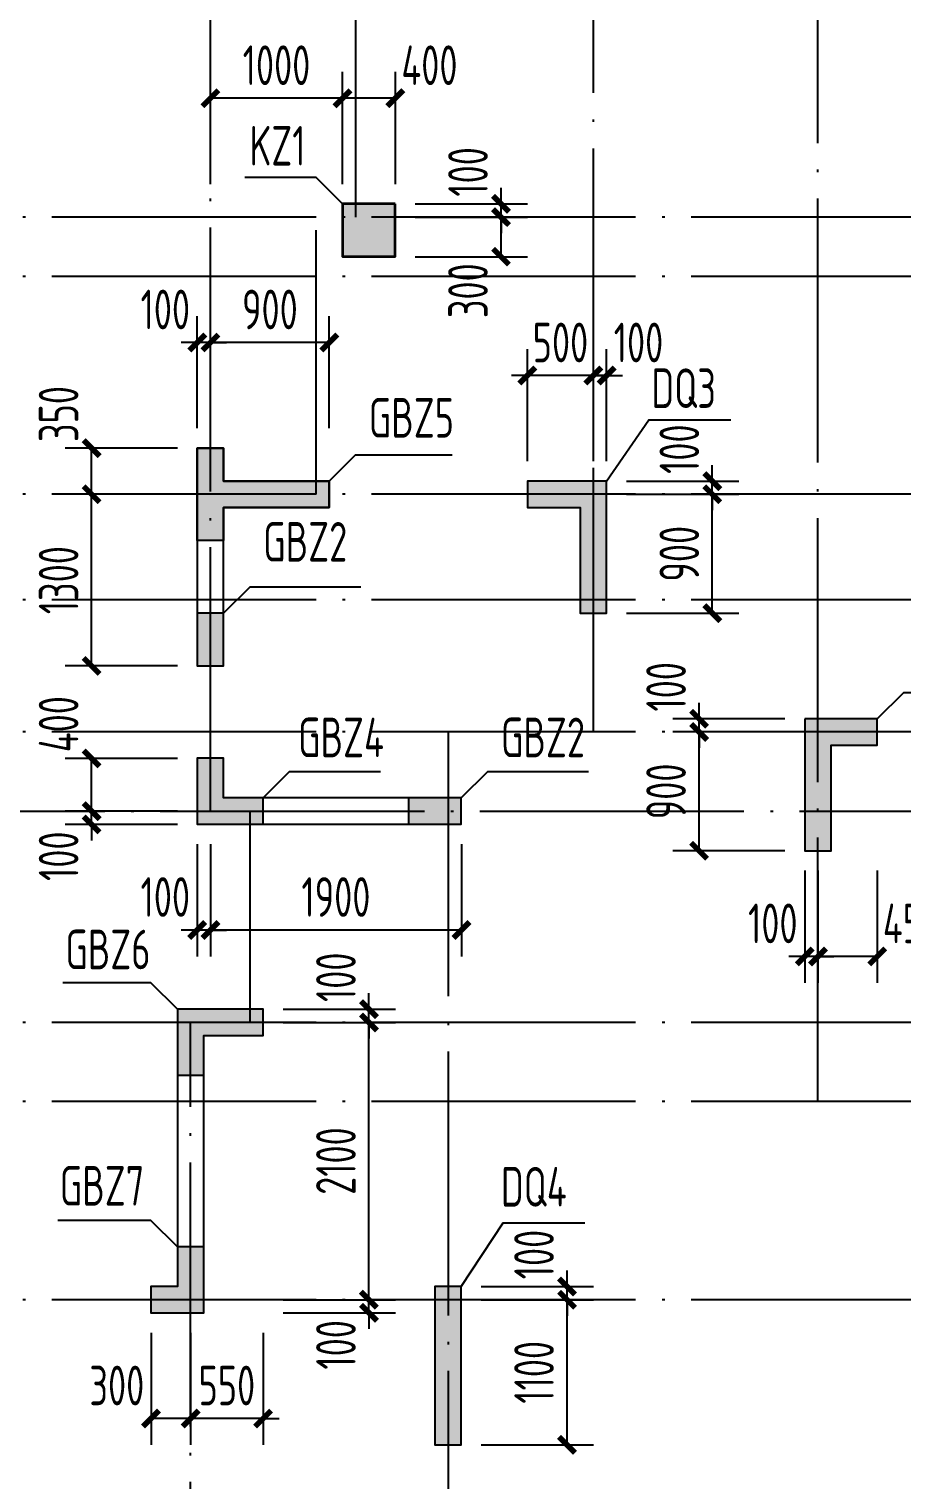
# Model space of a CAD drawing. Extents: x -1712635 to -854203, y -534641 to -21985.
# Drawn here: x -1348701 to -1342091, y -154168 to -143178 of the extents above; entities that cross this region are included whole.
import ezdxf
from ezdxf.enums import TextEntityAlignment as Align

# ---------------------------------------------------------------- set-up
doc = ezdxf.new("R2010")
doc.units = 0
doc.header["$LTSCALE"] = 1000
doc.linetypes.add('DOTE', pattern=[2.42, 2, -0.2, 0.02, -0.2])
doc.layers.get('0').update_dxf_attribs({"linetype": 'CONTINUOUS'})
doc.layers.get('Defpoints').update_dxf_attribs({"linetype": 'CONTINUOUS'})
for name, color, linetype in [('A-DOTE', 10, 'DOTE'), ('COLU_DE_TEXT', 7, 'CONTINUOUS'), ('LABEL', 1, 'CONTINUOUS'), ('S-Q墙实线', 6, 'CONTINUOUS'), ('S-Q墙标注', 3, 'CONTINUOUS'), ('S-X详图填充', 252, 'CONTINUOUS'), ('S-X详图实线', 4, 'CONTINUOUS'), ('S-Z柱实线', 6, 'CONTINUOUS'), ('S-Z柱编号', 6, 'CONTINUOUS')]:
    doc.layers.add(name, color=color, linetype=linetype)
doc.styles.add('TSSD_REIN', font='tssdeng.shx', dxfattribs={"width": 0.7, "height": 300, "bigfont": 'tssdchn.shx'})
doc.styles.add('结构文字', font='zstxt.shx', dxfattribs={"width": 0.7, "bigfont": 'zshz.shx'})
doc.dimstyles.new('STRUCK', dxfattribs={"dimtxt": 400, "dimasz": 121, "dimexe": 200, "dimexo": 150, "dimgap": 115, "dimtad": 1, "dimdec": 0, "dimdsep": 46, "dimtxsty": '结构文字', "dimblk": 'ARCHTICK', "dimcen": 400, "dimclrd": 3, "dimclre": 3, "dimclrt": 7, "dimadec": 0, "dimazin": 0, "dimtfac": 1, "dimtdec": 0, "dimtix": 1, "dimtmove": 2, "dimatfit": 3, "dimldrblk": '_DIMX', "dimfxl": 0, "dimtolj": 1, "dimtzin": 0, "dimarcsym": 0})

# ---------------------------------------------------------------- blocks, each defined once
blk = doc.blocks.new('20210726.16350016')
at = {"layer": 'A-DOTE'}
for p, q in [((18500, 13100.3), (18500, 21100)), ((19600, 17600), (19600, 21100)), ((21400, 13700), (21400, 21100)), ((23100, 10900), (23100, 21100)), ((55600, 17600), (3600, 17600)), ((19300, 15500), (19300, 17600)), ((55600, 17150), (3600, 17150)), ((55600, 15500), (3600, 15500)), ((55600, 14700), (3600, 14700)), ((55600, 13700), (3600, 13700)), ((20299.8, 13700), (20300, 3600)), ((3600, 13100.3), (55600, 13100.3)), ((18800, 11500), (18800, 13100)), ((55600, 11500), (3600, 11500)), ((18350, 3600), (18350, 11500)), ((55600, 10900), (3600, 10900)), ((55600, 9400), (3600, 9400))]:
    blk.add_line(p, q, dxfattribs=at)
blk = doc.blocks.new('_ArchTick')
at = {"color": 0, "const_width": 0.35}
blk.add_lwpolyline([(-0.5, -0.5), (0.5, 0.5)], dxfattribs=at)
blk = doc.blocks.new('*D1999')
at = {"layer": 'Defpoints', "color": 0}
for p in [(-1345427, -152802), (-1344627, -152802), (-1345427, -153902)]:
    blk.add_point(p, dxfattribs=at)
at = {"layer": 'S-Q墙标注', "color": 3, "lineweight": -2}
for p, q in [((-1345277, -152802), (-1344427, -152802)), ((-1344627, -153902), (-1344627, -152802)), ((-1345277, -153902), (-1344427, -153902))]:
    blk.add_line(p, q, dxfattribs=at)
at = {"layer": 'S-Q墙标注', "color": 3, "lineweight": -2, "xscale": 121, "yscale": 121, "zscale": 121}
for p, rotation in [((-1344627, -152802), 90), ((-1344627, -153902), 270)]:
    blk.add_blockref('_ArchTick', p, dxfattribs=dict(at, rotation=rotation))
at = {"layer": 'S-Q墙标注', "color": 7, "insert": (-1344877, -153352), "char_height": 300, "attachment_point": 5, "rotation": 90, "style": 'TSSD_REIN'}
blk.add_mtext('\\A1;1100', dxfattribs=at)
blk = doc.blocks.new('_DIMX')
blk.add_line((-150, 0), (150, 0))
at = {"const_width": 50}
blk.add_lwpolyline([(-70, -70), (70, 70)], dxfattribs=at)
blk = doc.blocks.new('*D2000')
at = {"layer": 'Defpoints', "color": 0}
for p in [(-1345427, -152702), (-1344627, -152702), (-1345427, -152802)]:
    blk.add_point(p, dxfattribs=at)
at = {"layer": 'S-Q墙标注', "color": 3, "lineweight": -2}
for p, q in [((-1344627, -152702), (-1344627, -152581)), ((-1345277, -152702), (-1344427, -152702)), ((-1344627, -152802), (-1344627, -152702)), ((-1345277, -152802), (-1344427, -152802)), ((-1344627, -152802), (-1344627, -152923))]:
    blk.add_line(p, q, dxfattribs=at)
at = {"layer": 'S-Q墙标注', "color": 3, "lineweight": -2, "xscale": 121, "yscale": 121, "zscale": 121}
for p, rotation in [((-1344627, -152702), 270), ((-1344627, -152802), 90)]:
    blk.add_blockref('_ArchTick', p, dxfattribs=dict(at, rotation=rotation))
at = {"layer": 'S-Q墙标注', "color": 7, "insert": (-1344877, -152460), "char_height": 300, "attachment_point": 5, "rotation": 90, "style": 'TSSD_REIN'}
blk.add_mtext('\\A1;100', dxfattribs=at)
blk = doc.blocks.new('*D2009')
at = {"layer": 'Defpoints', "color": 0}
for p in [(-1343627, -148502), (-1342827, -148502), (-1342827, -149402)]:
    blk.add_point(p, dxfattribs=at)
at = {"layer": 'S-Q墙标注', "color": 3, "lineweight": -2}
for p, q in [((-1342977, -148502), (-1343827, -148502)), ((-1343627, -149402), (-1343627, -148502)), ((-1342977, -149402), (-1343827, -149402))]:
    blk.add_line(p, q, dxfattribs=at)
at = {"layer": 'S-Q墙标注', "color": 3, "lineweight": -2, "xscale": 121, "yscale": 121, "zscale": 121}
for p, rotation in [((-1343627, -148502), 90), ((-1343627, -149402), 270)]:
    blk.add_blockref('_ArchTick', p, dxfattribs=dict(at, rotation=rotation))
at = {"layer": 'S-Q墙标注', "color": 7, "insert": (-1343877, -148952), "char_height": 300, "attachment_point": 5, "rotation": 90, "style": 'TSSD_REIN'}
blk.add_mtext('\\A1;900', dxfattribs=at)
blk = doc.blocks.new('*D2010')
at = {"layer": 'Defpoints', "color": 0}
for p in [(-1343627, -148402), (-1342827, -148402), (-1342827, -148502)]:
    blk.add_point(p, dxfattribs=at)
at = {"layer": 'S-Q墙标注', "color": 3, "lineweight": -2}
for p, q in [((-1343627, -148402), (-1343627, -148281)), ((-1342977, -148402), (-1343827, -148402)), ((-1343627, -148502), (-1343627, -148402)), ((-1342977, -148502), (-1343827, -148502)), ((-1343627, -148502), (-1343627, -148623))]:
    blk.add_line(p, q, dxfattribs=at)
at = {"layer": 'S-Q墙标注', "color": 3, "lineweight": -2, "xscale": 121, "yscale": 121, "zscale": 121}
for p, rotation in [((-1343627, -148402), 270), ((-1343627, -148502), 90)]:
    blk.add_blockref('_ArchTick', p, dxfattribs=dict(at, rotation=rotation))
at = {"layer": 'S-Q墙标注', "color": 7, "insert": (-1343877, -148160), "char_height": 300, "attachment_point": 5, "rotation": 90, "style": 'TSSD_REIN'}
blk.add_mtext('\\A1;100', dxfattribs=at)
blk = doc.blocks.new('*D2011')
at = {"layer": 'Defpoints', "color": 0}
for p in [(-1342727, -149402), (-1342278, -149402), (-1342727, -150202)]:
    blk.add_point(p, dxfattribs=at)
at = {"layer": 'S-Q墙标注', "color": 3, "lineweight": -2}
for p, q in [((-1342727, -149552), (-1342727, -150402)), ((-1342278, -149552), (-1342278, -150402)), ((-1342278, -150202), (-1342727, -150202))]:
    blk.add_line(p, q, dxfattribs=at)
at = {"layer": 'S-Q墙标注', "color": 3, "lineweight": -2, "xscale": 121, "yscale": 121, "zscale": 121, "rotation": 180}
blk.add_blockref('_ArchTick', (-1342727, -150202), dxfattribs=at)
at = {"layer": 'S-Q墙标注', "color": 3, "lineweight": -2, "xscale": 121, "yscale": 121, "zscale": 121}
blk.add_blockref('_ArchTick', (-1342278, -150202), dxfattribs=at)
at = {"layer": 'S-Q墙标注', "color": 7, "insert": (-1342019, -149952), "char_height": 300, "attachment_point": 5, "style": 'TSSD_REIN'}
blk.add_mtext('\\A1;450', dxfattribs=at)
blk = doc.blocks.new('*D2012')
at = {"layer": 'Defpoints', "color": 0}
for p in [(-1342827, -149402), (-1342727, -149402), (-1342827, -150202)]:
    blk.add_point(p, dxfattribs=at)
at = {"layer": 'S-Q墙标注', "color": 3, "lineweight": -2}
for p, q in [((-1342827, -149552), (-1342827, -150402)), ((-1342727, -149552), (-1342727, -150402)), ((-1342827, -150202), (-1342948, -150202)), ((-1342727, -150202), (-1342827, -150202)), ((-1342727, -150202), (-1342606, -150202))]:
    blk.add_line(p, q, dxfattribs=at)
at = {"layer": 'S-Q墙标注', "color": 3, "lineweight": -2, "xscale": 121, "yscale": 121, "zscale": 121}
blk.add_blockref('_ArchTick', (-1342827, -150202), dxfattribs=at)
at = {"layer": 'S-Q墙标注', "color": 3, "lineweight": -2, "xscale": 121, "yscale": 121, "zscale": 121, "rotation": 180}
blk.add_blockref('_ArchTick', (-1342727, -150202), dxfattribs=at)
at = {"layer": 'S-Q墙标注', "color": 7, "insert": (-1343069, -149952), "char_height": 300, "attachment_point": 5, "style": 'TSSD_REIN'}
blk.add_mtext('\\A1;100', dxfattribs=at)
blk = doc.blocks.new('*D2013')
at = {"layer": 'Defpoints', "color": 0}
for p in [(-1348227, -149102), (-1347427, -149102), (-1347427, -149202)]:
    blk.add_point(p, dxfattribs=at)
at = {"layer": 'S-Q墙标注', "color": 3, "lineweight": -2}
for p, q in [((-1348227, -149102), (-1348227, -148981)), ((-1347577, -149102), (-1348427, -149102)), ((-1348227, -149202), (-1348227, -149102)), ((-1347577, -149202), (-1348427, -149202)), ((-1348227, -149202), (-1348227, -149323))]:
    blk.add_line(p, q, dxfattribs=at)
at = {"layer": 'S-Q墙标注', "color": 3, "lineweight": -2, "xscale": 121, "yscale": 121, "zscale": 121}
for p, rotation in [((-1348227, -149102), 270), ((-1348227, -149202), 90)]:
    blk.add_blockref('_ArchTick', p, dxfattribs=dict(at, rotation=rotation))
at = {"layer": 'S-Q墙标注', "color": 7, "insert": (-1348477, -149443), "char_height": 300, "attachment_point": 5, "rotation": 90, "style": 'TSSD_REIN'}
blk.add_mtext('\\A1;100', dxfattribs=at)
blk = doc.blocks.new('*D2014')
at = {"layer": 'Defpoints', "color": 0}
for p in [(-1348227, -148702), (-1347427, -148702), (-1347427, -149102)]:
    blk.add_point(p, dxfattribs=at)
at = {"layer": 'S-Q墙标注', "color": 3, "lineweight": -2}
for p, q in [((-1347577, -148702), (-1348427, -148702)), ((-1348227, -149102), (-1348227, -148702)), ((-1347577, -149102), (-1348427, -149102))]:
    blk.add_line(p, q, dxfattribs=at)
at = {"layer": 'S-Q墙标注', "color": 3, "lineweight": -2, "xscale": 121, "yscale": 121, "zscale": 121}
for p, rotation in [((-1348227, -148702), 90), ((-1348227, -149102), 270)]:
    blk.add_blockref('_ArchTick', p, dxfattribs=dict(at, rotation=rotation))
at = {"layer": 'S-Q墙标注', "color": 7, "insert": (-1348477, -148443), "char_height": 300, "attachment_point": 5, "rotation": 90, "style": 'TSSD_REIN'}
blk.add_mtext('\\A1;400', dxfattribs=at)
blk = doc.blocks.new('*D2015')
at = {"layer": 'Defpoints', "color": 0}
for p in [(-1347327, -149202), (-1345427, -149202), (-1347327, -150002)]:
    blk.add_point(p, dxfattribs=at)
at = {"layer": 'S-Q墙标注', "color": 3, "lineweight": -2}
for p, q in [((-1347327, -149352), (-1347327, -150202)), ((-1345427, -149352), (-1345427, -150202)), ((-1345427, -150002), (-1347327, -150002))]:
    blk.add_line(p, q, dxfattribs=at)
at = {"layer": 'S-Q墙标注', "color": 3, "lineweight": -2, "xscale": 121, "yscale": 121, "zscale": 121, "rotation": 180}
blk.add_blockref('_ArchTick', (-1347327, -150002), dxfattribs=at)
at = {"layer": 'S-Q墙标注', "color": 3, "lineweight": -2, "xscale": 121, "yscale": 121, "zscale": 121}
blk.add_blockref('_ArchTick', (-1345427, -150002), dxfattribs=at)
at = {"layer": 'S-Q墙标注', "color": 7, "insert": (-1346377, -149752), "char_height": 300, "attachment_point": 5, "style": 'TSSD_REIN'}
blk.add_mtext('\\A1;1900', dxfattribs=at)
blk = doc.blocks.new('*D2016')
at = {"layer": 'Defpoints', "color": 0}
for p in [(-1347427, -149202), (-1347327, -149202), (-1347427, -150002)]:
    blk.add_point(p, dxfattribs=at)
at = {"layer": 'S-Q墙标注', "color": 3, "lineweight": -2}
for p, q in [((-1347427, -149352), (-1347427, -150202)), ((-1347327, -149352), (-1347327, -150202)), ((-1347427, -150002), (-1347548, -150002)), ((-1347327, -150002), (-1347427, -150002)), ((-1347327, -150002), (-1347206, -150002))]:
    blk.add_line(p, q, dxfattribs=at)
at = {"layer": 'S-Q墙标注', "color": 3, "lineweight": -2, "xscale": 121, "yscale": 121, "zscale": 121}
blk.add_blockref('_ArchTick', (-1347427, -150002), dxfattribs=at)
at = {"layer": 'S-Q墙标注', "color": 3, "lineweight": -2, "xscale": 121, "yscale": 121, "zscale": 121, "rotation": 180}
blk.add_blockref('_ArchTick', (-1347327, -150002), dxfattribs=at)
at = {"layer": 'S-Q墙标注', "color": 7, "insert": (-1347669, -149752), "char_height": 300, "attachment_point": 5, "style": 'TSSD_REIN'}
blk.add_mtext('\\A1;100', dxfattribs=at)
blk = doc.blocks.new('*D2017')
at = {"layer": 'Defpoints', "color": 0}
for p in [(-1344327, -146702), (-1343527, -146702), (-1344327, -147602)]:
    blk.add_point(p, dxfattribs=at)
at = {"layer": 'S-Q墙标注', "color": 3, "lineweight": -2}
for p, q in [((-1344177, -146702), (-1343327, -146702)), ((-1343527, -147602), (-1343527, -146702)), ((-1344177, -147602), (-1343327, -147602))]:
    blk.add_line(p, q, dxfattribs=at)
at = {"layer": 'S-Q墙标注', "color": 3, "lineweight": -2, "xscale": 121, "yscale": 121, "zscale": 121}
for p, rotation in [((-1343527, -146702), 90), ((-1343527, -147602), 270)]:
    blk.add_blockref('_ArchTick', p, dxfattribs=dict(at, rotation=rotation))
at = {"layer": 'S-Q墙标注', "color": 7, "insert": (-1343777, -147152), "char_height": 300, "attachment_point": 5, "rotation": 90, "style": 'TSSD_REIN'}
blk.add_mtext('\\A1;900', dxfattribs=at)
blk = doc.blocks.new('*D2018')
at = {"layer": 'Defpoints', "color": 0}
for p in [(-1344327, -146602), (-1343527, -146602), (-1344327, -146702)]:
    blk.add_point(p, dxfattribs=at)
at = {"layer": 'S-Q墙标注', "color": 3, "lineweight": -2}
for p, q in [((-1343527, -146602), (-1343527, -146481)), ((-1344177, -146602), (-1343327, -146602)), ((-1343527, -146702), (-1343527, -146602)), ((-1344177, -146702), (-1343327, -146702)), ((-1343527, -146702), (-1343527, -146823))]:
    blk.add_line(p, q, dxfattribs=at)
at = {"layer": 'S-Q墙标注', "color": 3, "lineweight": -2, "xscale": 121, "yscale": 121, "zscale": 121}
for p, rotation in [((-1343527, -146602), 270), ((-1343527, -146702), 90)]:
    blk.add_blockref('_ArchTick', p, dxfattribs=dict(at, rotation=rotation))
at = {"layer": 'S-Q墙标注', "color": 7, "insert": (-1343777, -146360), "char_height": 300, "attachment_point": 5, "rotation": 90, "style": 'TSSD_REIN'}
blk.add_mtext('\\A1;100', dxfattribs=at)
blk = doc.blocks.new('*D2019')
at = {"layer": 'Defpoints', "color": 0}
for p in [(-1344427, -145802), (-1344427, -146602), (-1344327, -146602)]:
    blk.add_point(p, dxfattribs=at)
at = {"layer": 'S-Q墙标注', "color": 3, "lineweight": -2}
for p, q in [((-1344427, -146452), (-1344427, -145602)), ((-1344327, -146452), (-1344327, -145602)), ((-1344427, -145802), (-1344548, -145802)), ((-1344327, -145802), (-1344427, -145802)), ((-1344327, -145802), (-1344206, -145802))]:
    blk.add_line(p, q, dxfattribs=at)
at = {"layer": 'S-Q墙标注', "color": 3, "lineweight": -2, "xscale": 121, "yscale": 121, "zscale": 121}
blk.add_blockref('_ArchTick', (-1344427, -145802), dxfattribs=at)
at = {"layer": 'S-Q墙标注', "color": 3, "lineweight": -2, "xscale": 121, "yscale": 121, "zscale": 121, "rotation": 180}
blk.add_blockref('_ArchTick', (-1344327, -145802), dxfattribs=at)
at = {"layer": 'S-Q墙标注', "color": 7, "insert": (-1344086, -145552), "char_height": 300, "attachment_point": 5, "style": 'TSSD_REIN'}
blk.add_mtext('\\A1;100', dxfattribs=at)
blk = doc.blocks.new('*D2020')
at = {"layer": 'Defpoints', "color": 0}
for p in [(-1344927, -145802), (-1344927, -146602), (-1344427, -146602)]:
    blk.add_point(p, dxfattribs=at)
at = {"layer": 'S-Q墙标注', "color": 3, "lineweight": -2}
for p, q in [((-1344927, -146452), (-1344927, -145602)), ((-1344427, -146452), (-1344427, -145602)), ((-1344927, -145802), (-1345048, -145802)), ((-1344427, -145802), (-1344927, -145802)), ((-1344427, -145802), (-1344306, -145802))]:
    blk.add_line(p, q, dxfattribs=at)
at = {"layer": 'S-Q墙标注', "color": 3, "lineweight": -2, "xscale": 121, "yscale": 121, "zscale": 121}
blk.add_blockref('_ArchTick', (-1344927, -145802), dxfattribs=at)
at = {"layer": 'S-Q墙标注', "color": 3, "lineweight": -2, "xscale": 121, "yscale": 121, "zscale": 121, "rotation": 180}
blk.add_blockref('_ArchTick', (-1344427, -145802), dxfattribs=at)
at = {"layer": 'S-Q墙标注', "color": 7, "insert": (-1344677, -145552), "char_height": 300, "attachment_point": 5, "style": 'TSSD_REIN'}
blk.add_mtext('\\A1;500', dxfattribs=at)
blk = doc.blocks.new('*D2021')
at = {"layer": 'Defpoints', "color": 0}
for p in [(-1346927, -152802), (-1346127, -152802), (-1346927, -152902)]:
    blk.add_point(p, dxfattribs=at)
at = {"layer": 'S-Q墙标注', "color": 3, "lineweight": -2}
for p, q in [((-1346127, -152802), (-1346127, -152681)), ((-1346777, -152802), (-1345927, -152802)), ((-1346127, -152902), (-1346127, -152802)), ((-1346777, -152902), (-1345927, -152902)), ((-1346127, -152902), (-1346127, -153023))]:
    blk.add_line(p, q, dxfattribs=at)
at = {"layer": 'S-Q墙标注', "color": 3, "lineweight": -2, "xscale": 121, "yscale": 121, "zscale": 121}
for p, rotation in [((-1346127, -152802), 270), ((-1346127, -152902), 90)]:
    blk.add_blockref('_ArchTick', p, dxfattribs=dict(at, rotation=rotation))
at = {"layer": 'S-Q墙标注', "color": 7, "insert": (-1346377, -153144), "char_height": 300, "attachment_point": 5, "rotation": 90, "style": 'TSSD_REIN'}
blk.add_mtext('\\A1;100', dxfattribs=at)
blk = doc.blocks.new('*D2022')
at = {"layer": 'Defpoints', "color": 0}
for p in [(-1346927, -150702), (-1346127, -150702), (-1346927, -152802)]:
    blk.add_point(p, dxfattribs=at)
at = {"layer": 'S-Q墙标注', "color": 3, "lineweight": -2}
for p, q in [((-1346777, -150702), (-1345927, -150702)), ((-1346127, -152802), (-1346127, -150702)), ((-1346777, -152802), (-1345927, -152802))]:
    blk.add_line(p, q, dxfattribs=at)
at = {"layer": 'S-Q墙标注', "color": 3, "lineweight": -2, "xscale": 121, "yscale": 121, "zscale": 121}
for p, rotation in [((-1346127, -150702), 90), ((-1346127, -152802), 270)]:
    blk.add_blockref('_ArchTick', p, dxfattribs=dict(at, rotation=rotation))
at = {"layer": 'S-Q墙标注', "color": 7, "insert": (-1346377, -151752), "char_height": 300, "attachment_point": 5, "rotation": 90, "style": 'TSSD_REIN'}
blk.add_mtext('\\A1;2100', dxfattribs=at)
blk = doc.blocks.new('*D2023')
at = {"layer": 'Defpoints', "color": 0}
for p in [(-1346927, -150602), (-1346127, -150602), (-1346927, -150702)]:
    blk.add_point(p, dxfattribs=at)
at = {"layer": 'S-Q墙标注', "color": 3, "lineweight": -2}
for p, q in [((-1346127, -150602), (-1346127, -150481)), ((-1346777, -150602), (-1345927, -150602)), ((-1346127, -150702), (-1346127, -150602)), ((-1346777, -150702), (-1345927, -150702)), ((-1346127, -150702), (-1346127, -150823))]:
    blk.add_line(p, q, dxfattribs=at)
at = {"layer": 'S-Q墙标注', "color": 3, "lineweight": -2, "xscale": 121, "yscale": 121, "zscale": 121}
for p, rotation in [((-1346127, -150602), 270), ((-1346127, -150702), 90)]:
    blk.add_blockref('_ArchTick', p, dxfattribs=dict(at, rotation=rotation))
at = {"layer": 'S-Q墙标注', "color": 7, "insert": (-1346377, -150360), "char_height": 300, "attachment_point": 5, "rotation": 90, "style": 'TSSD_REIN'}
blk.add_mtext('\\A1;100', dxfattribs=at)
blk = doc.blocks.new('*D2393')
at = {"layer": 'Defpoints', "color": 0}
for p in [(-1347477, -152902), (-1346928, -152902), (-1347477, -153702)]:
    blk.add_point(p, dxfattribs=at)
at = {"layer": 'S-Q墙标注', "color": 3, "lineweight": -2}
for p, q in [((-1347477, -153052), (-1347477, -153902)), ((-1346928, -153052), (-1346928, -153902)), ((-1347477, -153702), (-1347598, -153702)), ((-1346928, -153702), (-1347477, -153702)), ((-1346928, -153702), (-1346807, -153702))]:
    blk.add_line(p, q, dxfattribs=at)
at = {"layer": 'S-Q墙标注', "color": 3, "lineweight": -2, "xscale": 121, "yscale": 121, "zscale": 121}
blk.add_blockref('_ArchTick', (-1347477, -153702), dxfattribs=at)
at = {"layer": 'S-Q墙标注', "color": 3, "lineweight": -2, "xscale": 121, "yscale": 121, "zscale": 121, "rotation": 180}
blk.add_blockref('_ArchTick', (-1346928, -153702), dxfattribs=at)
at = {"layer": 'S-Q墙标注', "color": 7, "insert": (-1347203, -153452), "char_height": 300, "attachment_point": 5, "style": 'TSSD_REIN'}
blk.add_mtext('\\A1;550', dxfattribs=at)
blk = doc.blocks.new('*D2394')
at = {"layer": 'Defpoints', "color": 0}
for p in [(-1347777, -152902), (-1347477, -152902), (-1347777, -153702)]:
    blk.add_point(p, dxfattribs=at)
at = {"layer": 'S-Q墙标注', "color": 3, "lineweight": -2}
for p, q in [((-1347777, -153052), (-1347777, -153902)), ((-1347477, -153052), (-1347477, -153902)), ((-1347477, -153702), (-1347777, -153702))]:
    blk.add_line(p, q, dxfattribs=at)
at = {"layer": 'S-Q墙标注', "color": 3, "lineweight": -2, "xscale": 121, "yscale": 121, "zscale": 121, "rotation": 180}
blk.add_blockref('_ArchTick', (-1347777, -153702), dxfattribs=at)
at = {"layer": 'S-Q墙标注', "color": 3, "lineweight": -2, "xscale": 121, "yscale": 121, "zscale": 121}
blk.add_blockref('_ArchTick', (-1347477, -153702), dxfattribs=at)
at = {"layer": 'S-Q墙标注', "color": 7, "insert": (-1348036, -153452), "char_height": 300, "attachment_point": 5, "style": 'TSSD_REIN'}
blk.add_mtext('\\A1;300', dxfattribs=at)
blk = doc.blocks.new('*D2423')
at = {"layer": 'Defpoints', "color": 0}
for p in [(-1345927, -144502), (-1345127, -144502), (-1345927, -144602)]:
    blk.add_point(p, dxfattribs=at)
at = {"layer": 'S-Q墙标注', "color": 3, "lineweight": -2}
for p, q in [((-1345127, -144502), (-1345127, -144381)), ((-1345777, -144502), (-1344927, -144502)), ((-1345127, -144602), (-1345127, -144502)), ((-1345777, -144602), (-1344927, -144602)), ((-1345127, -144602), (-1345127, -144723))]:
    blk.add_line(p, q, dxfattribs=at)
at = {"layer": 'S-Q墙标注', "color": 3, "lineweight": -2, "xscale": 121, "yscale": 121, "zscale": 121}
for p, rotation in [((-1345127, -144502), 270), ((-1345127, -144602), 90)]:
    blk.add_blockref('_ArchTick', p, dxfattribs=dict(at, rotation=rotation))
at = {"layer": 'S-Q墙标注', "color": 7, "insert": (-1345377, -144260), "char_height": 300, "attachment_point": 5, "rotation": 90, "style": 'TSSD_REIN'}
blk.add_mtext('\\A1;100', dxfattribs=at)
blk = doc.blocks.new('*D2426')
at = {"layer": 'Defpoints', "color": 0}
for p in [(-1345927, -144602), (-1345127, -144602), (-1345927, -144902)]:
    blk.add_point(p, dxfattribs=at)
at = {"layer": 'S-Q墙标注', "color": 3, "lineweight": -2}
for p, q in [((-1345777, -144602), (-1344927, -144602)), ((-1345127, -144902), (-1345127, -144602)), ((-1345777, -144902), (-1344927, -144902))]:
    blk.add_line(p, q, dxfattribs=at)
at = {"layer": 'S-Q墙标注', "color": 3, "lineweight": -2, "xscale": 121, "yscale": 121, "zscale": 121}
for p, rotation in [((-1345127, -144602), 90), ((-1345127, -144902), 270)]:
    blk.add_blockref('_ArchTick', p, dxfattribs=dict(at, rotation=rotation))
at = {"layer": 'S-Q墙标注', "color": 7, "insert": (-1345377, -145160), "char_height": 300, "attachment_point": 5, "rotation": 90, "style": 'TSSD_REIN'}
blk.add_mtext('\\A1;300', dxfattribs=at)
blk = doc.blocks.new('*D2427')
at = {"layer": 'Defpoints', "color": 0}
for p in [(-1346327, -143702), (-1346327, -144502), (-1345927, -144502)]:
    blk.add_point(p, dxfattribs=at)
at = {"layer": 'S-Q墙标注', "color": 3, "lineweight": -2}
for p, q in [((-1346327, -144352), (-1346327, -143502)), ((-1345927, -144352), (-1345927, -143502)), ((-1345927, -143702), (-1346327, -143702))]:
    blk.add_line(p, q, dxfattribs=at)
at = {"layer": 'S-Q墙标注', "color": 3, "lineweight": -2, "xscale": 121, "yscale": 121, "zscale": 121, "rotation": 180}
blk.add_blockref('_ArchTick', (-1346327, -143702), dxfattribs=at)
at = {"layer": 'S-Q墙标注', "color": 3, "lineweight": -2, "xscale": 121, "yscale": 121, "zscale": 121}
blk.add_blockref('_ArchTick', (-1345927, -143702), dxfattribs=at)
at = {"layer": 'S-Q墙标注', "color": 7, "insert": (-1345669, -143452), "char_height": 300, "attachment_point": 5, "style": 'TSSD_REIN'}
blk.add_mtext('\\A1;400', dxfattribs=at)
blk = doc.blocks.new('*D2429')
at = {"layer": 'Defpoints', "color": 0}
for p in [(-1347327, -143702), (-1347327, -144502), (-1346327, -144502)]:
    blk.add_point(p, dxfattribs=at)
at = {"layer": 'S-Q墙标注', "color": 3, "lineweight": -2}
for p, q in [((-1347327, -144352), (-1347327, -143502)), ((-1346327, -144352), (-1346327, -143502)), ((-1346327, -143702), (-1347327, -143702))]:
    blk.add_line(p, q, dxfattribs=at)
at = {"layer": 'S-Q墙标注', "color": 3, "lineweight": -2, "xscale": 121, "yscale": 121, "zscale": 121, "rotation": 180}
blk.add_blockref('_ArchTick', (-1347327, -143702), dxfattribs=at)
at = {"layer": 'S-Q墙标注', "color": 3, "lineweight": -2, "xscale": 121, "yscale": 121, "zscale": 121}
blk.add_blockref('_ArchTick', (-1346327, -143702), dxfattribs=at)
at = {"layer": 'S-Q墙标注', "color": 7, "insert": (-1346827, -143452), "char_height": 300, "attachment_point": 5, "style": 'TSSD_REIN'}
blk.add_mtext('\\A1;1000', dxfattribs=at)
blk = doc.blocks.new('*D2465')
at = {"layer": 'Defpoints', "color": 0}
for p in [(-1348227, -146702), (-1347427, -146702), (-1347427, -148002)]:
    blk.add_point(p, dxfattribs=at)
at = {"layer": 'S-Q墙标注', "color": 3, "lineweight": -2}
for p, q in [((-1347577, -146702), (-1348427, -146702)), ((-1348227, -148002), (-1348227, -146702)), ((-1347577, -148002), (-1348427, -148002))]:
    blk.add_line(p, q, dxfattribs=at)
at = {"layer": 'S-Q墙标注', "color": 3, "lineweight": -2, "xscale": 121, "yscale": 121, "zscale": 121}
for p, rotation in [((-1348227, -146702), 90), ((-1348227, -148002), 270)]:
    blk.add_blockref('_ArchTick', p, dxfattribs=dict(at, rotation=rotation))
at = {"layer": 'S-Q墙标注', "color": 7, "insert": (-1348477, -147352), "char_height": 300, "attachment_point": 5, "rotation": 90, "style": 'TSSD_REIN'}
blk.add_mtext('\\A1;1300', dxfattribs=at)
blk = doc.blocks.new('*D2466')
at = {"layer": 'Defpoints', "color": 0}
for p in [(-1348227, -146352), (-1347427, -146352), (-1347427, -146702)]:
    blk.add_point(p, dxfattribs=at)
at = {"layer": 'S-Q墙标注', "color": 3, "lineweight": -2}
for p, q in [((-1347577, -146352), (-1348427, -146352)), ((-1348227, -146702), (-1348227, -146352)), ((-1347577, -146702), (-1348427, -146702))]:
    blk.add_line(p, q, dxfattribs=at)
at = {"layer": 'S-Q墙标注', "color": 3, "lineweight": -2, "xscale": 121, "yscale": 121, "zscale": 121}
for p, rotation in [((-1348227, -146352), 90), ((-1348227, -146702), 270)]:
    blk.add_blockref('_ArchTick', p, dxfattribs=dict(at, rotation=rotation))
at = {"layer": 'S-Q墙标注', "color": 7, "insert": (-1348477, -146094), "char_height": 300, "attachment_point": 5, "rotation": 90, "style": 'TSSD_REIN'}
blk.add_mtext('\\A1;350', dxfattribs=at)
blk = doc.blocks.new('*D2467')
at = {"layer": 'Defpoints', "color": 0}
for p in [(-1347327, -145552), (-1347327, -146352), (-1346427, -146352)]:
    blk.add_point(p, dxfattribs=at)
at = {"layer": 'S-Q墙标注', "color": 3, "lineweight": -2}
for p, q in [((-1347327, -146202), (-1347327, -145352)), ((-1346427, -146202), (-1346427, -145352)), ((-1346427, -145552), (-1347327, -145552))]:
    blk.add_line(p, q, dxfattribs=at)
at = {"layer": 'S-Q墙标注', "color": 3, "lineweight": -2, "xscale": 121, "yscale": 121, "zscale": 121, "rotation": 180}
blk.add_blockref('_ArchTick', (-1347327, -145552), dxfattribs=at)
at = {"layer": 'S-Q墙标注', "color": 3, "lineweight": -2, "xscale": 121, "yscale": 121, "zscale": 121}
blk.add_blockref('_ArchTick', (-1346427, -145552), dxfattribs=at)
at = {"layer": 'S-Q墙标注', "color": 7, "insert": (-1346877, -145302), "char_height": 300, "attachment_point": 5, "style": 'TSSD_REIN'}
blk.add_mtext('\\A1;900', dxfattribs=at)
blk = doc.blocks.new('*D2468')
at = {"layer": 'Defpoints', "color": 0}
for p in [(-1347427, -145552), (-1347427, -146352), (-1347327, -146352)]:
    blk.add_point(p, dxfattribs=at)
at = {"layer": 'S-Q墙标注', "color": 3, "lineweight": -2}
for p, q in [((-1347427, -146202), (-1347427, -145352)), ((-1347327, -146202), (-1347327, -145352)), ((-1347427, -145552), (-1347548, -145552)), ((-1347327, -145552), (-1347427, -145552)), ((-1347327, -145552), (-1347206, -145552))]:
    blk.add_line(p, q, dxfattribs=at)
at = {"layer": 'S-Q墙标注', "color": 3, "lineweight": -2, "xscale": 121, "yscale": 121, "zscale": 121}
blk.add_blockref('_ArchTick', (-1347427, -145552), dxfattribs=at)
at = {"layer": 'S-Q墙标注', "color": 3, "lineweight": -2, "xscale": 121, "yscale": 121, "zscale": 121, "rotation": 180}
blk.add_blockref('_ArchTick', (-1347327, -145552), dxfattribs=at)
at = {"layer": 'S-Q墙标注', "color": 7, "insert": (-1347669, -145302), "char_height": 300, "attachment_point": 5, "style": 'TSSD_REIN'}
blk.add_mtext('\\A1;100', dxfattribs=at)

msp = doc.modelspace()

# ---------------------------------------------------------------- hatches: boundary and pattern name
at = {"layer": 'S-X详图填充'}
h = msp.add_hatch(color=256, dxfattribs=at)
h.dxf.hatch_style = 1
h.paths.add_polyline_path([(-1345927.46, -144501.8), (-1346327.46, -144501.8), (-1346327.46, -144901.8), (-1345927.46, -144901.8)])
h = msp.add_hatch(color=256, dxfattribs=at)
h.dxf.hatch_style = 1
h.paths.add_polyline_path([(-1347227.46, -147052.26), (-1347427.46, -147052.26), (-1347427.46, -146351.8), (-1347227.46, -146351.8), (-1347227.46, -146601.8), (-1346427.33, -146601.8), (-1346427.33, -146801.8), (-1347227.46, -146801.8)])
h = msp.add_hatch(color=256, dxfattribs=at)
h.dxf.hatch_style = 1
h.paths.add_polyline_path([(-1344327.46, -146601.8), (-1344927.37, -146601.8), (-1344927.37, -146801.8), (-1344527.46, -146801.8), (-1344527.46, -147601.8), (-1344327.46, -147601.8)])
h = msp.add_hatch(color=256, dxfattribs=at)
h.dxf.hatch_style = 1
h.paths.add_polyline_path([(-1347227.46, -147601.8), (-1347427.46, -147601.8), (-1347427.46, -148001.8), (-1347227.46, -148001.8)])
h = msp.add_hatch(color=256, dxfattribs=at)
h.dxf.hatch_style = 1
h.paths.add_polyline_path([(-1342827.46, -148401.8), (-1342827.46, -149401.8), (-1342627.46, -149401.8), (-1342627.46, -148601.8), (-1342277.55, -148601.8), (-1342277.55, -148401.8)])
h = msp.add_hatch(color=256, dxfattribs=at)
h.dxf.hatch_style = 1
h.paths.add_polyline_path([(-1346927.46, -149201.53), (-1346927.46, -149001.53), (-1347227.46, -149001.53), (-1347227.46, -148701.53), (-1347427.46, -148701.53), (-1347427.46, -149201.53)])
h = msp.add_hatch(color=256, dxfattribs=at)
h.dxf.hatch_style = 1
h.paths.add_polyline_path([(-1345827.46, -149001.53), (-1345827.46, -149201.53), (-1345427.46, -149201.53), (-1345427.46, -149001.53)])
h = msp.add_hatch(color=256, dxfattribs=at)
h.dxf.hatch_style = 1
h.paths.add_polyline_path([(-1347577.46, -151101.8), (-1347377.46, -151101.8), (-1347377.46, -150801.8), (-1346927.58, -150801.8), (-1346927.58, -150601.8), (-1347577.46, -150601.8)])
h = msp.add_hatch(color=256, dxfattribs=at)
h.dxf.hatch_style = 1
h.paths.add_polyline_path([(-1347377.46, -152401.8), (-1347577.46, -152401.8), (-1347577.46, -152701.8), (-1347777.46, -152701.8), (-1347777.46, -152901.8), (-1347377.46, -152901.8)])
h = msp.add_hatch(color=256, dxfattribs=at)
h.dxf.hatch_style = 1
h.paths.add_polyline_path([(-1345627.47, -153901.8), (-1345427.47, -153901.8), (-1345427.47, -152701.8), (-1345627.47, -152701.8)])

# ---------------------------------------------------------------- linework, layer by layer
at = {"layer": 'LABEL'}
msp.add_lwpolyline([(-1346327.46, -144501.8), (-1346527.46, -144301.8), (-1347066.41, -144301.8)], dxfattribs=at)
at = {"layer": 'S-Q墙实线'}
for points in [[(-1347427.46, -146701.8), (-1347427.46, -148001.8), (-1347227.46, -148001.8), (-1347227.46, -146801.8), (-1346427.85, -146801.8), (-1346427.85, -146601.8), (-1347227.46, -146601.8), (-1347227.46, -146351.8), (-1347427.46, -146351.8)], [(-1344327.46, -146601.8), (-1344927.37, -146601.8), (-1344927.37, -146801.8), (-1344527.46, -146801.8), (-1344527.46, -147601.8), (-1344327.46, -147601.8)], [(-1342827.46, -148401.8), (-1342827.46, -149401.8), (-1342627.46, -149401.8), (-1342627.46, -148601.8), (-1342277.55, -148601.8), (-1342277.55, -148401.8)], [(-1347227.46, -149001.53), (-1347227.46, -148701.53), (-1347427.46, -148701.53), (-1347427.46, -149201.53), (-1347027.58, -149201.53), (-1345427.46, -149201.53), (-1345427.46, -149001.53), (-1347027.58, -149001.53)], [(-1347377.46, -152901.8), (-1347377.46, -151301.8), (-1347377.46, -150801.8), (-1346927.58, -150801.8), (-1346927.58, -150601.8), (-1347577.46, -150601.8), (-1347577.46, -151301.8), (-1347577.46, -152701.8), (-1347777.46, -152701.8), (-1347777.46, -152901.8)], [(-1345427.47, -153901.8), (-1345427.47, -152701.8), (-1345627.47, -152701.8), (-1345627.47, -153901.8)]]:
    msp.add_lwpolyline(points, close=True, dxfattribs=at)
at = {"layer": 'S-X详图实线'}
for points in [[(-1345927.46, -144501.8), (-1346327.46, -144501.8), (-1346327.46, -144901.8), (-1345927.46, -144901.8), (-1345927.46, -144501.8)], [(-1347227.46, -147052.26), (-1347427.46, -147052.26), (-1347427.46, -146351.8), (-1347227.46, -146351.8), (-1347227.46, -146601.8), (-1346427.33, -146601.8), (-1346427.33, -146801.8), (-1347227.46, -146801.8), (-1347227.46, -146801.8)], [(-1344327.46, -146601.8), (-1344927.37, -146601.8), (-1344927.37, -146801.8), (-1344527.46, -146801.8), (-1344527.46, -147601.8), (-1344327.46, -147601.8), (-1344327.46, -146601.8)], [(-1347227.46, -147601.8), (-1347427.46, -147601.8), (-1347427.46, -148001.8), (-1347227.46, -148001.8), (-1347227.46, -147601.8)], [(-1342827.46, -148401.8), (-1342827.46, -149401.8), (-1342627.46, -149401.8), (-1342627.46, -148601.8), (-1342277.55, -148601.8), (-1342277.55, -148401.8), (-1342827.46, -148401.8)], [(-1346927.46, -149201.53), (-1346927.46, -149001.53), (-1347227.46, -149001.53), (-1347227.46, -148701.53), (-1347427.46, -148701.53), (-1347427.46, -149201.53), (-1346927.46, -149201.53)], [(-1345827.46, -149001.53), (-1345827.46, -149201.53), (-1345427.46, -149201.53), (-1345427.46, -149001.53), (-1345827.46, -149001.53)], [(-1347577.46, -151101.8), (-1347377.46, -151101.8), (-1347377.46, -150801.8), (-1346927.58, -150801.8), (-1346927.58, -150601.8), (-1347577.46, -150601.8), (-1347577.46, -151101.8)], [(-1347377.46, -152401.8), (-1347577.46, -152401.8), (-1347577.46, -152701.8), (-1347777.46, -152701.8), (-1347777.46, -152901.8), (-1347377.46, -152901.8), (-1347377.46, -152401.8)], [(-1345627.47, -153901.8), (-1345427.47, -153901.8), (-1345427.47, -152701.8), (-1345627.47, -152701.8), (-1345627.47, -153101.8)]]:
    msp.add_lwpolyline(points, close=True, dxfattribs=at)
at = {"layer": 'S-Z柱实线', "lineweight": 35}
msp.add_lwpolyline([(-1345927.46, -144501.8), (-1346327.46, -144501.8), (-1346327.46, -144901.8), (-1345927.46, -144901.8)], close=True, dxfattribs=at)
at = {"layer": 'S-Z柱编号', "color": 7}
for points in [[(-1344327.46, -146601.8), (-1344007.75, -146136.74), (-1343386.96, -146136.74)], [(-1346428.05, -146601.8), (-1346228.05, -146401.8), (-1345496.82, -146401.8)], [(-1347227.46, -147601.8), (-1347027.46, -147401.8), (-1346187.46, -147401.8)], [(-1342277.55, -148401.8), (-1342077.55, -148201.8), (-1341471.54, -148201.8)], [(-1346927.46, -149001.53), (-1346727.46, -148801.53), (-1346039.68, -148801.53)], [(-1345427.46, -149001.53), (-1345227.46, -148801.53), (-1344465.62, -148801.53)], [(-1347577.46, -150601.8), (-1347777.46, -150401.8), (-1348446.1, -150401.8)], [(-1347577.46, -152401.8), (-1347777.46, -152201.8), (-1348484.01, -152201.8)], [(-1345427.47, -152701.8), (-1345111.5, -152219.08), (-1344492.16, -152219.08)]]:
    msp.add_lwpolyline(points, dxfattribs=at)

# ---------------------------------------------------------------- block references
at = {"layer": 'A-DOTE'}
msp.add_blockref('20210726.16350016', (-1365827.46, -162201.85), dxfattribs=at)

# ---------------------------------------------------------------- texts
at = {"layer": 'COLU_DE_TEXT', "style": 'TSSD_REIN', "width": 0.7}
msp.add_text('KZ1', height=300, dxfattribs=at).set_placement((-1347031.3, -144301.8), align=Align.BOTTOM_LEFT)
at = {"layer": 'S-Z柱编号', "color": 7, "style": 'TSSD_REIN', "width": 0.7}
for s, p in [('DQ3', (-1343988.17, -146138.18)), ('GBZ5', (-1346128.05, -146362.44)), ('GBZ2', (-1346927.46, -147301.8)), ('GBZ4', (-1346663.28, -148783.3)), ('GBZ2', (-1345127.46, -148783.3)), ('GBZ6', (-1348425.88, -150389)), ('GBZ7', (-1348467.71, -152179.35)), ('DQ4', (-1345127.47, -152186.7))]:
    msp.add_text(s, height=300, dxfattribs=at).set_placement(p, align=Align.BOTTOM_LEFT)

# ---------------------------------------------------------------- dimensions: what is measured, and where the dimension line sits
at = {"layer": 'S-Q墙标注'}
for base, p1, p2, angle, picture, middle in [((-1347327.46, -143701.8), (-1346327.46, -144501.8), (-1347327.46, -144501.8), 180, '*D2429', (-1346827.46, -143451.8)), ((-1347327.45, -145551.8), (-1346427.33, -146351.8), (-1347327.45, -146351.8), 180, '*D2467', (-1346877.39, -145301.8)), ((-1344927.37, -145801.8), (-1344427.46, -146601.8), (-1344927.37, -146601.8), 180, '*D2020', (-1344677.42, -145551.8)), ((-1348227.46, -146701.8), (-1347427.46, -148001.8), (-1347427.46, -146701.8), 90, '*D2465', (-1348477.46, -147351.8)), ((-1343527.46, -146701.8), (-1344327.46, -147601.8), (-1344327.46, -146701.8), 90, '*D2017', (-1343777.46, -147151.8)), ((-1343627.47, -148501.8), (-1342827.47, -149401.8), (-1342827.47, -148501.8), 90, '*D2009', (-1343877.47, -148951.8)), ((-1347327.46, -150001.53), (-1345427.46, -149201.53), (-1347327.46, -149201.53), 180, '*D2015', (-1346377.46, -149751.53)), ((-1346127.39, -150701.8), (-1346927.39, -152801.8), (-1346927.39, -150701.8), 90, '*D2022', (-1346377.39, -151751.8)), ((-1344627.47, -152801.8), (-1345427.47, -153901.8), (-1345427.47, -152801.8), 90, '*D1999', (-1344877.47, -153351.8)), ((-1347477.45, -153701.83), (-1346927.57, -152901.83), (-1347477.45, -152901.83), 180, '*D2393', (-1347202.51, -153451.83))]:
    dim = msp.add_linear_dim(base=base, p1=p1, p2=p2, angle=angle, dimstyle='STRUCK', override={"dimtxt": 300, "dimgap": 100, "dimtxsty": 'TSSD_REIN'}, dxfattribs=at)
    dim.commit()
    dim.dimension.update_dxf_attribs({"geometry": picture, "text_midpoint": middle})
for base, p1, p2, angle, picture, middle in [((-1346327.46, -143701.8), (-1345927.46, -144501.8), (-1346327.46, -144501.8), 180, '*D2427', (-1345669.38, -143451.8)), ((-1345127.46, -144501.8), (-1345927.46, -144601.8), (-1345927.46, -144501.8), 90, '*D2423', (-1345377.46, -144259.88)), ((-1345127.46, -144601.8), (-1345927.46, -144901.8), (-1345927.46, -144601.8), 90, '*D2426', (-1345377.46, -145159.88)), ((-1347427.46, -145551.8), (-1347327.45, -146351.8), (-1347427.46, -146351.8), 180, '*D2468', (-1347669.38, -145301.8)), ((-1344427.46, -145801.8), (-1344327.46, -146601.8), (-1344427.46, -146601.8), 180, '*D2019', (-1344085.54, -145551.8)), ((-1348227.46, -146351.8), (-1347427.46, -146701.8), (-1347427.46, -146351.8), 90, '*D2466', (-1348477.46, -146093.72)), ((-1343527.46, -146601.8), (-1344327.46, -146701.8), (-1344327.46, -146601.8), 90, '*D2018', (-1343777.46, -146359.88)), ((-1343627.47, -148401.8), (-1342827.47, -148501.8), (-1342827.47, -148401.8), 90, '*D2010', (-1343877.47, -148159.88)), ((-1348227.46, -148701.53), (-1347427.46, -149101.53), (-1347427.46, -148701.53), 90, '*D2014', (-1348477.46, -148443.45)), ((-1348227.46, -149101.53), (-1347427.46, -149201.53), (-1347427.46, -149101.53), 90, '*D2013', (-1348477.46, -149443.45)), ((-1347427.46, -150001.53), (-1347327.46, -149201.53), (-1347427.46, -149201.53), 180, '*D2016', (-1347669.38, -149751.53)), ((-1342827.47, -150201.8), (-1342727.46, -149401.8), (-1342827.47, -149401.8), 180, '*D2012', (-1343069.39, -149951.8)), ((-1342727.46, -150201.8), (-1342277.55, -149401.8), (-1342727.46, -149401.8), 180, '*D2011', (-1342019.47, -149951.8)), ((-1346127.39, -150601.8), (-1346927.39, -150701.8), (-1346927.39, -150601.8), 90, '*D2023', (-1346377.39, -150359.88)), ((-1344627.47, -152701.8), (-1345427.47, -152801.8), (-1345427.47, -152701.8), 90, '*D2000', (-1344877.47, -152459.88)), ((-1346127.39, -152801.8), (-1346927.39, -152901.8), (-1346927.39, -152801.8), 90, '*D2021', (-1346377.39, -153143.72)), ((-1347777.45, -153701.83), (-1347477.45, -152901.83), (-1347777.45, -152901.83), 180, '*D2394', (-1348035.52, -153451.83))]:
    dim = msp.add_linear_dim(base=base, p1=p1, p2=p2, angle=angle, dimstyle='STRUCK', override={"dimtxt": 300, "dimgap": 100, "dimtxsty": 'TSSD_REIN'}, dxfattribs=at)
    dim.commit()
    dim.dimension.update_dxf_attribs({"geometry": picture, "text_midpoint": middle, "dimtype": 160})

doc.saveas('drawing.dxf')
